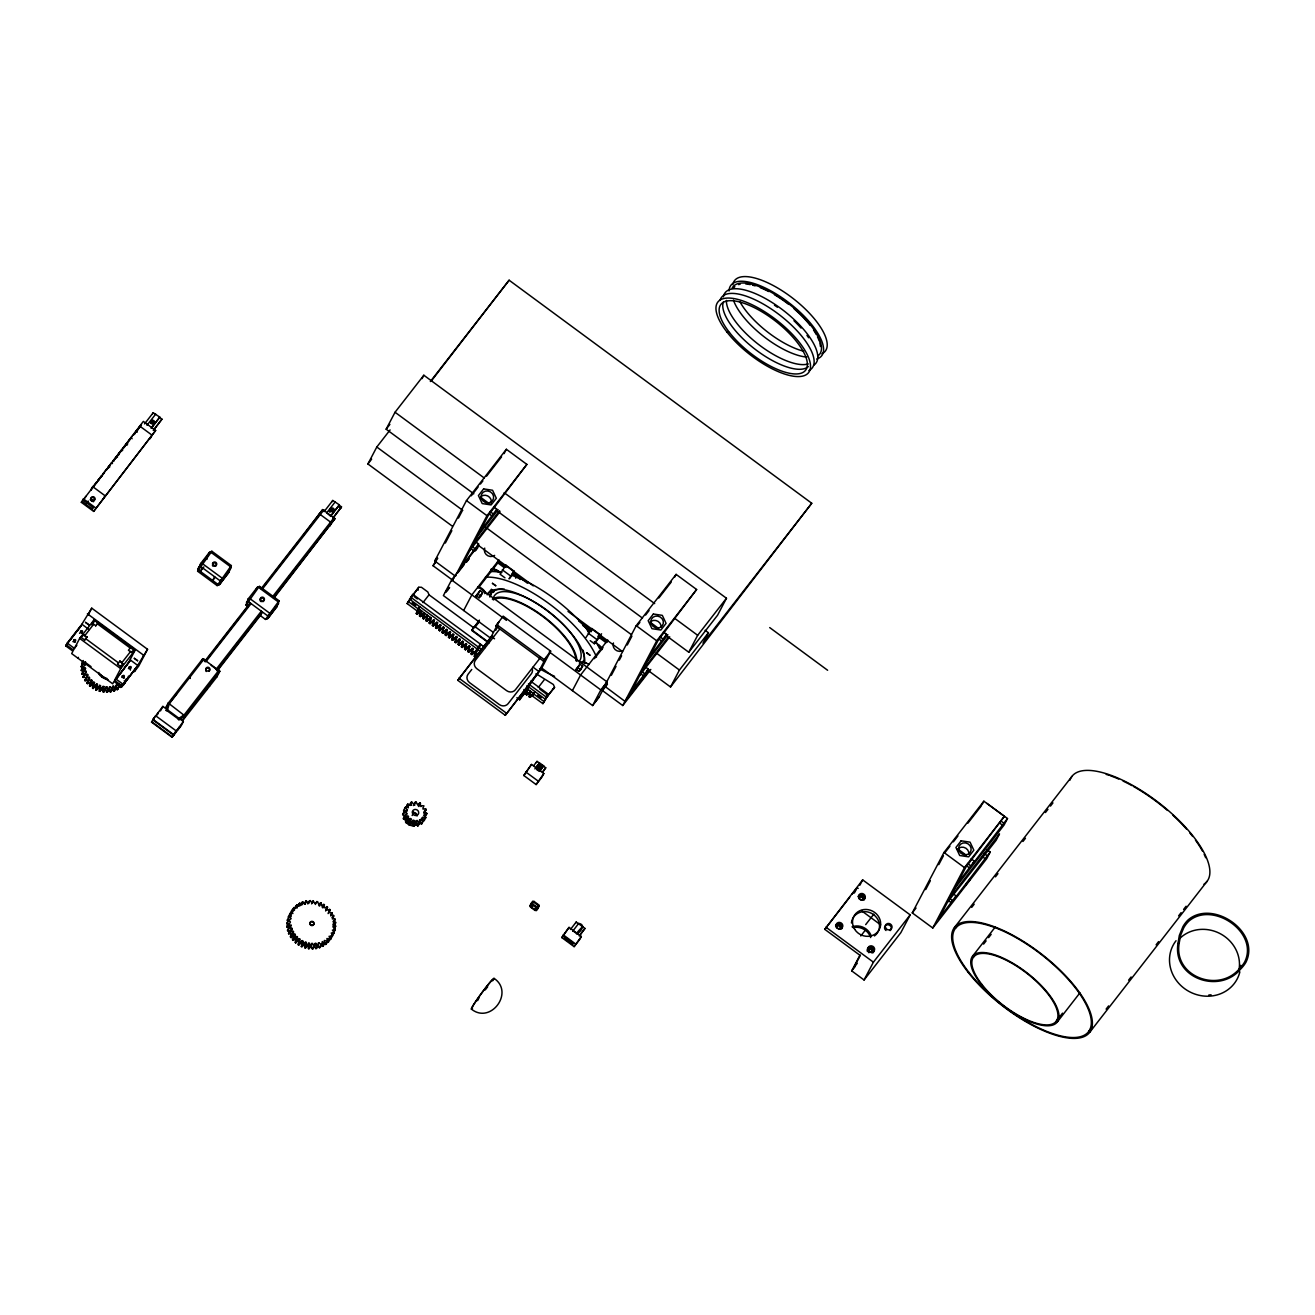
<?xml version="1.0" encoding="UTF-8"?>
<svg xmlns="http://www.w3.org/2000/svg" width="1315" height="1315" viewBox="0 0 1315 1315"><rect width="100%" height="100%" fill="white"/><g stroke="black" fill="none" stroke-linecap="round" stroke-linejoin="round"><path stroke-width="1.5" d="M119.155 683.603L119.435 686.233L115.934 685.263L115.473 688.09L112.86 686.249L112.679 688.813L109.622 686.759L108.257 689.257L106.318 686.775L103.721 692.15L103.885 686.479L99.282 691.263L100.877 688.222L99.792 685.329L97.573 689.175L95.748 689.931L97.343 686.89L96.735 683.899L93.102 688.518C90.982 686.66 97.244 679.707 91.721 683.258L90.028 686.331C88.68 682.814 94.894 674.283 89.436 685.822M331.725 934.85L332.218 936.379L329.062 936.296L330.016 939.107L326.893 938.548L327.386 941.441L324.345 940.439L324.361 943.315L322.29 941.54L321.748 944.466L318.427 942.888L317.507 945.584L315.189 943.397L313.825 945.896L311.885 943.414L308.515 948.69C312.017 939.913 307.611 945.403 304.817 947.786C308.285 937.233 304.949 945.485 301.316 946.553C306.066 941.211 300.379 938.368 298.669 945.156C297.584 941.474 302.45 934.143 295.596 942.954C295.661 939.337 299.294 931.973 292.9 940.357L295.365 934.603L292.226 934.357L293.541 931.842L290.549 931.152C295.694 926.927 285.174 928.669 291.24 925.793C285.256 923.87 294.001 922.505 288.478 920.697L291.19 918.626L288.938 917.229C294.708 917.229 287.032 912.166 292.883 913.498C288.84 908.468 297.272 912.643 293.639 908.024L297.206 907.942L296.73 905.049L299.754 906.051L299.738 903.158L302.598 904.605L302.351 902.024L305.08 904.03M311.573 903.882L313.217 900.742L314.647 903.389L317.655 901.646L318.756 904.523L321.189 902.978L321.813 905.953L323.835 904.375L324.624 907.81L327.501 907.087L327.123 910.046L330.114 909.766L329.26 912.594L332.3 912.774L330.64 915.898M406.466 818.867C409.064 818.851 409.047 813.591 405.562 819.13A2.466 2.285 27.7 0 1 404.921 819.196L403.508 819.015L404.264 817.519A2.466 2.285 27.7 0 1 404.806 817.223L405.71 816.927L404.543 815.695A2.466 2.285 27.7 0 1 403.919 815.514L402.653 814.232L405.562 810.73A2.466 2.285 27.7 0 1 406.187 810.665L407.157 810.73L406.549 809.202A2.466 2.285 27.7 0 1 406.023 808.807L405.086 807.739L406.762 807.262A2.466 2.285 27.7 0 1 407.387 807.426L408.291 807.854L408.324 806.243A2.466 2.285 27.7 0 1 407.979 805.701L407.519 804.386L409.31 804.583A2.466 2.285 27.7 0 1 409.836 804.961L410.559 805.438M402.637 814.84L404.264 811.191M424.252 817.207L426.8 813.788L425.55 812.489A2.466 2.285 27.7 0 0 424.926 812.308L423.94 812.21L424.646 810.796A2.466 2.285 27.7 0 0 425.189 810.5L426.175 809.58L424.531 808.824A2.466 2.285 27.7 0 0 423.89 808.873L422.986 809.136L423.036 807.525A2.466 2.285 27.7 0 0 423.414 807.048L423.94 805.832L422.148 805.701A2.466 2.285 27.7 0 0 421.605 805.996L420.882 806.572L420.29 805.027A2.466 2.285 27.7 0 0 420.422 804.435L420.406 803.087L418.762 803.629A2.466 2.285 27.7 0 0 418.384 804.09L417.973 804.912L416.822 803.662A2.466 2.285 27.7 0 0 416.707 803.054L416.148 801.772L414.866 802.89A2.466 2.285 27.7 0 0 414.735 803.481L414.685 804.402L413.14 803.629A2.466 2.285 27.7 0 0 412.795 803.103C410.296 798.945 408.127 810.73 411.792 802.101M92.445 688.107L94.631 682.584M298.012 944.729L300.198 939.206M322.898 907.942L324.493 904.802M414.784 823.847L414.735 824.538A2.466 2.285 27.7 0 1 414.587 825.113L413.962 826.297L412.746 824.965A2.466 2.285 27.7 0 1 412.631 824.357C414.603 819.492 413.42 819.064 411.069 823.913A2.466 2.285 27.7 0 1 410.707 824.39L409.639 825.212L409.031 823.568A2.466 2.285 27.7 0 1 409.162 822.976L411.135 819.114L409.573 818.9A2.466 2.285 27.7 0 1 408.899 819.261L405.973 822.648L406.056 820.955A2.466 2.285 27.7 0 1 406.417 820.478L406.91 820.001M83.683 668.152C78.21 667.231 83.93 662.809 85.606 661.987M81.218 667.05L82.861 663.286M288.281 924.445L286.785 923.689L288.445 919.908M334.076 929.623L335.72 925.842L333.205 923.886L335.604 922.292L333.024 921.568L335.111 919.497L331.939 917.607L333.665 915.355L330.575 914.648L332.3 912.774M113.698 686.036L112.104 689.076L113.879 691.131L114.553 689.718M300.74 905.164L302.351 902.024M319.266 942.658L317.671 945.699L319.446 947.753L320.12 946.159M110.493 686.677L108.898 689.718L110.345 691.986L112.86 686.298M316.06 943.299L314.466 946.34L315.912 948.625L316.833 945.978M414.241 820.379L414.241 821.316A2.466 2.285 27.7 0 0 414.34 821.924L414.899 823.19L416.181 822.072A2.466 2.285 27.7 0 0 416.329 821.497L416.362 820.56L417.907 821.333A2.466 2.285 27.7 0 0 418.252 821.875L419.501 822.96M97.524 684.326L95.748 689.931M303.091 940.965L301.316 946.553M197.612 571.22L200.685 563.56L209.397 552.366L211.863 551.248L231.358 565.614L228.284 573.274L219.589 584.468L217.107 585.586L197.612 571.22L211.863 551.248M262.326 611.919L260.37 615.65L265.499 619.431L267.981 618.329L276.676 607.136L279.059 600.774L259.565 586.408L257.099 587.509L248.387 598.703L246.004 605.064L248.058 606.577L250.014 602.845M411.184 802.282L411.085 803.613A2.466 2.285 27.7 0 0 411.201 804.221L411.529 805.125L409.951 805.059M417.545 820.445L416.23 824.242A2.466 2.285 27.7 0 0 416.658 824.916L417.677 825.919L418.367 824.39A2.466 2.285 27.7 0 0 418.269 823.782M418.269 825.738L419.962 821.349A2.466 2.285 27.7 0 0 419.863 820.741L419.518 819.853L421.211 820.018A2.466 2.285 27.7 0 0 421.737 820.396L423.052 820.971L423.068 819.278A2.466 2.285 27.7 0 0 422.74 818.735L422.082 818.012L423.66 817.536A2.466 2.285 27.7 0 0 424.285 817.716L425.698 817.782L425.024 816.155A2.466 2.285 27.7 0 0 424.515 815.777L423.627 815.333L424.86 814.297A2.466 2.285 27.7 0 0 425.501 814.232L426.8 813.788M295.004 942.444L297.601 937.085M327.501 907.087L325.61 910.983M79.541 633.304L80.577 632.285L81.925 633.057M83.042 664.535L81.694 663.565L83.486 662.727M288.626 921.158L287.262 920.204L288.642 919.382M313.463 947.441C312.493 951.945 309.337 944.055 312.773 943.447M335.243 929.327L333.484 933.075L335.243 929.327L333.04 927.042L335.67 926.582M111.085 691.854L112.679 688.813M305.853 901.054C306.428 904.424 302.697 905.065 305.853 901.054L308.91 903.093L310.274 900.594L312.214 903.076L313.217 900.742M316.652 948.477L318.263 945.436M405.53 822.187L407.65 817.914A2.466 2.285 27.7 0 1 408.012 817.437L408.702 816.829M166.479 708.736L168.008 703.459L202.822 658.684L219.852 671.225L216.811 677.011L182.621 720.604L185.037 716.001L219.852 671.225M204.072 658.996L169.257 703.772L167.235 710.823L165.969 710.495M417.134 614.187L420.767 610.374L419.518 612.757L417.134 614.187L416.263 613.546L419.732 606.675L416.987 611.097M419.485 615.93L421.507 610.916L419.485 615.93L420.356 616.571L422.74 615.141L423.989 612.757L420.356 616.571M423.578 618.938L427.211 615.124L423.578 618.938L422.707 618.297L423.479 615.683L407.14 603.569L412.729 594.265L485.136 647.605M422.707 618.297L424.729 613.3L423.43 615.847M426.8 621.321L430.432 617.508L426.8 621.321L425.929 620.68L426.701 618.066M480.254 644.021L474.288 653.128L471.904 654.558L471.049 653.917L473.055 648.92L472.315 648.377L468.682 652.191L467.828 651.55L469.833 646.536L469.093 645.994L465.461 649.807L464.606 649.183L466.611 644.169L465.872 643.627L462.239 647.44L461.384 646.799L463.39 641.786L462.65 641.243L459.017 645.057L458.162 644.432L460.168 639.419L459.428 638.876L458.179 641.26L455.795 642.69L454.941 642.049L456.946 637.035L456.206 636.493L452.574 640.306L451.703 639.682L453.724 634.668L452.985 634.126L449.352 637.939L448.481 637.298L450.503 632.301L449.763 631.742L446.13 635.556L445.259 634.931L447.281 629.918L446.541 629.375L445.292 631.759L442.908 633.189L442.037 632.548L444.059 627.551L443.319 626.992L439.687 630.806L438.815 630.181L440.837 625.167L440.098 624.625L436.465 628.438L435.594 627.797L437.616 622.8L436.876 622.242L433.243 626.072L432.372 625.43L434.394 620.417L433.654 619.875L430.021 623.688L429.15 623.047L431.172 618.05L418.285 608.549L416.263 613.546M431.172 618.05L429.15 623.047M432.372 625.43L433.145 622.817M435.594 627.797L437.616 622.8M438.815 630.181L439.588 627.551M442.037 632.548L442.81 629.934M445.259 634.931L445.292 631.759M448.481 637.298L450.503 632.301M451.703 639.682L453.724 634.668M454.941 642.049L455.697 639.435M458.162 644.432L458.919 641.802M461.384 646.799L462.14 644.186M464.606 649.183L465.362 646.553M467.828 651.55L468.584 648.936M471.049 653.917L473.055 648.92M479.498 653.67L476.392 654.541L475.126 656.941L474.271 656.3L480.994 644.564M525.819 694.287L527.841 689.29L525.819 694.287L526.69 694.928L529.074 693.498M529.041 696.671L531.063 691.657L529.041 696.671L529.912 697.312L532.296 695.882L534.991 691.624L532.296 695.882M107.189 686.824L105.594 689.865L106.597 692.216L108.931 689.767M106.318 686.775L103.721 692.15M311.885 943.414L309.288 948.773M413.074 820.05L412.663 820.872A2.466 2.285 27.7 0 1 412.302 821.349L409.639 825.212M89.815 682.863C82.45 686.463 94.154 674.891 86.757 677.735L87.563 674.447L84.555 673.822L86.313 671.423L83.42 670.371L85.557 668.299L82.861 666.837L85.327 665.127L82.812 664.009M86.823 683.143L89.798 677.965M292.39 939.765L295.365 934.603M328.092 913.596L330.114 909.766M451.686 580.671L455.697 575.148L455.072 576.315M288.38 916.95L290.007 916.276M335.078 930.034L332.383 930.1L334.191 932.664L331.265 933.009L332.613 935.77L330.673 936.264M107.436 692.282L109.03 689.241M307.858 903.75L309.502 900.627M404.428 811.848L404.231 810.204M422.69 820.757L424.104 819.886M103.014 686.298L100.022 691.46M308.581 942.921L305.606 948.099M413.387 805.602L415.507 801.723M81.333 502.33L143.351 421.408L155.647 430.482L93.644 511.404L81.333 502.33L86.05 496.281M85.705 504.45L83.568 502.412L84.275 501.064L93.299 507.721L92.592 509.069L85.705 504.45L88.237 501.081M108.619 467.926A2.548 2.351 27.7 0 1 108.044 467.598L108.734 466.299A2.548 2.351 27.7 0 0 109.95 466.809M113.698 461.401A2.548 2.351 27.7 0 1 113.123 461.072L113.797 459.773M113.123 461.072L116.706 456.042A2.548 2.351 27.7 0 1 117.545 457.045M118.777 454.875A2.548 2.351 27.7 0 1 118.202 454.546L118.876 453.248M118.202 454.546L121.785 449.516A2.548 2.351 27.7 0 1 122.607 450.519M124.531 447.034A2.548 2.351 27.7 0 1 123.955 446.705L123.281 448.021L126.865 442.974A2.548 2.351 27.7 0 1 127.687 443.993M129.61 440.509A2.548 2.351 27.7 0 1 129.034 440.18L128.344 441.495L131.944 436.448M93.644 511.404L155.647 430.482M134.689 433.983A2.548 2.351 27.7 0 1 134.114 433.654L133.423 434.953L137.007 429.923A2.548 2.351 27.7 0 1 137.5 430.383M137.828 429.676L139.719 426.076L152.03 435.15L150.14 438.75M103.063 499.289L104.953 495.673L92.658 486.599L90.751 490.216L104.378 472.693M152.573 413.946L153.214 412.729L159.805 417.134L152.162 427.046M159.625 417.463L161.942 419.156L153.839 429.972M125.024 682.222L121.555 687.038L113.961 681.449L112.712 683.833L71.684 653.604L72.933 651.204L65.75 645.912L67.229 643.101L81.875 624.247L91.738 608.171L147.543 649.298L138.733 666.08L134.377 671.686L136.776 667.132L122.131 685.97L114.537 680.365L120.701 668.628L135.198 649.972L94.17 619.743L79.656 638.4L73.508 650.12L66.325 644.827L80.971 625.989M69.218 641.095L65.75 645.912M76.467 631.775L70.106 640.323M77.93 629.901L77.355 630.986L80.823 626.17M88.22 614.894L91.738 608.171M91.524 624.756L94.17 619.743L97.77 623.261L95.6 626.055M83.815 634.981L86.889 637.249L83.815 634.981L79.656 638.4L120.701 668.628L120.618 666.508L122.805 663.713L119.944 661.018L117.545 664.239L120.618 666.508M77.996 658.207L78.44 657.352M81.694 663.565L83.289 660.524M83.913 671.324L81.333 670.601L82.861 666.837M81.333 670.601L83.026 667.609M84.818 674.891L82.023 674.135L83.42 670.371M82.023 674.135L83.716 671.127M83.963 671.34L85.557 668.299M86.132 677.882L82.96 676.863L84.555 673.822M83.272 677.554L86.313 671.423M89.272 677.258L87.678 680.299L85.048 680.776L87.563 674.447M85.048 680.776L87.974 675.22M87.332 683.718L88.927 680.677L91.36 679.839M90.028 686.331L92.264 685.115L93.907 682.058M98.97 672.458L98.625 673.543A12.772 11.786 27.7 0 0 108.093 679.674M93.102 688.518L96.735 683.899M101.995 677.143L102.455 676.288M96.455 690.244L99.792 685.329M99.25 691.164L100.63 685.641M102.899 691.953L102.291 689.57L103.885 686.479M119.944 661.018L122.805 663.713M106.663 692.298L108.257 689.257M114.947 680.677L130.497 660.097L137.681 665.39L121.555 687.038M110.345 691.986L111.939 688.945M116.723 684.918L115.128 687.959L117.199 689.734L119.451 686.348M129.034 661.708L135.198 649.972L130.103 647.95L97.277 623.754M113.879 691.131L115.473 688.09M130.497 660.097L116.164 679.099M114.586 690.885L116.18 687.844M117.199 689.734L118.794 686.693M118.761 687.038L120.799 687.4L121.703 684.77M121.687 685.082C123.594 686.644 125.911 682.058 124.267 680.71M124.103 682.6L125.04 682.797L128.623 676.041M126.487 680.365L125.911 681.449L132.289 672.902M133.736 671.028L133.16 672.129L136.629 667.297M137.681 665.39L147.543 649.298M142.858 656.859L143.647 655.363M202.313 567.686L200.357 571.417L203.841 566.946M214.624 576.759L212.668 580.49L214.986 577.515M229.402 569.346L231.358 565.614L217.107 585.586L219.589 584.468L230.93 568.244L230.372 566.617L210.877 552.251L209.397 552.366L206.751 557.396L207.31 559.023M151.537 722.132L153.921 718.943L151.537 722.132L172.051 737.255L181.026 725.995L183.377 721.524L162.863 706.402L152.77 719.782L173.284 734.904L175.47 732.11M160.512 710.873L162.863 706.402M201.294 661.577L202.822 658.684M172.051 737.255L174.435 734.066M173.284 734.904L183.377 721.524M173.777 735.315L176.128 730.844L155.614 715.722L152.77 719.782M255.126 591.257L257.099 587.509L259.565 586.408M317.622 516.976L319.052 514.231L320.318 514.56L330.575 522.121L331.364 523.304L329.933 526.049M274.539 597.289L334.996 518.636L322.685 509.579L302.516 536.405M332.153 501.673L332.777 500.456L339.369 504.861L330.492 516.384M333.402 517.699L341.505 506.883L339.188 505.19M452.245 526.115L367.904 463.965L376.797 447.018L390.095 429.923M473.795 493.799L386.15 429.2L395.042 412.253L423.841 375.235L726.472 598.259L717.579 615.206L688.781 652.24L665.62 635.178M422.066 378.621L423.841 375.235M647.375 669.927L670.535 686.989L811.75 503.251L509.119 280.21L431.468 380.791M410.165 599.147L411.874 595.892M412.943 595.35L418.762 587.263L421.441 587.263L427.835 591.98L429.019 594.807L473.482 627.584M455.549 576.299L434.755 560.979L466.463 500.588L506.357 449.286L526.871 464.392L488.325 515.381L461.187 567.077L478.594 543.999L475.438 541.665M453.264 580.638L433.029 565.713L437.747 558.234M445.341 543.046L449.089 535.912M449.566 535.024L451.85 530.668M458.458 518.094L462.19 510.96M504.072 453.626L506.357 449.286M420.208 613.464L421.457 611.081M426.652 618.214L427.95 615.667L425.929 620.68M478.759 545.035L451.62 579.948L443.402 595.58L493.306 632.367M430.021 623.688L433.654 619.875M455.286 576.085L486.977 515.694L526.871 464.392M433.095 622.965L434.394 620.417M433.243 626.072L436.876 622.242M479.433 532.328L496.84 509.234L493.684 506.916M477.444 546.169L478.594 543.999M495.706 511.404L496.84 509.234M436.465 628.438L440.098 624.625M439.539 627.715L440.837 625.167M288.314 916.867L291.897 910.111M287.262 920.204L289.037 916.456M292.571 912.018L291.996 910.966L293.639 908.024M291.996 910.966L294.083 907.383M439.687 630.806L443.319 626.992M294.544 908.534L296.171 905.608M286.785 923.689L288.478 920.697M295.135 908.09L296.73 905.049M288.478 927.765L286.834 926.5L288.429 923.459M297.502 906.66L299.08 903.52M286.9 927.239L288.495 924.198M442.761 630.099L444.059 627.551M297.486 906.561L299.738 903.158M442.908 633.189L446.541 629.375M290.385 931.513L287.591 930.757L288.988 926.993M287.591 930.757L289.185 927.716M301.464 904.819L303.058 901.778M289.53 927.963L291.125 924.922M445.982 632.466L447.281 629.918M294.839 933.897C287.295 943.299 294.511 932.384 288.527 933.486L290.138 930.445M288.84 934.176L291.881 928.061M304.998 903.947L306.592 900.907M290.566 931.924L292.16 928.883M446.13 635.556L449.763 631.742M290.221 936.757L293.13 931.069M290.631 937.398L293.541 931.842M449.204 634.849L450.453 632.449M307.907 903.668L310.274 900.594M449.352 637.939L452.985 634.126M463.653 610.505L471.855 594.873L499.01 559.96M292.998 940.34L295.382 939.485L296.976 936.444M452.574 640.306L456.206 636.493M315.321 904.473L316.915 901.433M478.118 594.249L480.041 590.567L482.704 592.539L480.78 596.221L478.118 594.249L476.112 596.829M455.647 639.583L456.946 637.035M295.694 942.921L299.475 938.68M455.795 642.69L459.428 638.876M318.887 905.69L320.482 902.649M319.594 906.019L321.205 903.076M298.768 945.107L302.302 940.537M458.869 641.967L460.168 639.419M459.017 645.057L462.65 641.243M322.241 907.416L323.835 904.375M302.039 946.882L305.359 941.967M462.091 644.334L463.39 641.786M304.817 947.786L306.198 942.263M512.998 573.389L514.132 571.22L505.93 565.171L500.012 574.178L504.944 577.811M462.239 647.44L465.872 643.627M326.909 906.577L325.906 910.128M487.503 642.016L471.723 630.395L479.4 620.121M504.779 567.34L505.93 565.171M490.347 595.728L491.481 589.235L487.158 594.791A60.013 22.75 37.9 0 1 542.914 607.629A60.013 22.75 37.9 0 1 584.567 662.891M308.515 948.69L307.858 946.192L309.452 943.102M465.313 646.717L466.611 644.169M465.461 649.807L469.093 645.994M329.621 909.175L328.52 912.807M468.535 649.084L469.833 646.536M312.23 948.937L315.189 943.397M313.003 948.904L314.597 945.863M468.682 652.191L472.315 648.377M508.987 578.781L514.132 571.22M315.912 948.625L317.507 945.584M471.756 651.467L473.022 649.068M332.383 919.086L333.977 916.045M457.768 680.299L491.333 636.427L498.747 622.307L495.837 626.039L543.342 661.051L546.235 657.319L538.821 671.439L505.272 715.311L457.768 680.299L492.566 635.539M471.904 654.558L473.17 652.174L476.277 651.287L474.271 656.3M319.446 947.753L321.041 944.712M334.914 918.774L333.517 922.538L335.111 919.497M320.153 947.507L321.748 944.466M320.728 944.63L322.767 946.356L324.361 943.315M333.237 926.434L335.604 922.292M322.767 946.356L325.019 942.97M334.076 926.072L335.687 923.031M474.879 659.571L476.704 656.086M324.328 943.66L325.791 944.482L327.386 941.441M325.791 944.482L327.961 940.981M326.876 941.556L328.323 942.115L330.509 938.565M329.408 939.173L330.509 939.42L334.191 932.664M495.837 626.039L503.168 616.127L550.656 651.139L541.303 668.94L505.272 715.311M495.689 630.378L497.547 626.811M403.491 810.78L405.349 807.18M406.023 807.887L407.519 804.386M405.924 807.426L407.995 803.991M405.825 812.686L407.42 809.645M403.278 818.423L405.875 814.478A2.466 2.285 27.7 0 1 406.401 814.182L407.305 813.886L406.286 812.686A2.466 2.285 27.7 0 1 405.513 812.473L404.231 811.799M403.508 819.015L404.872 815.382M405.973 822.648L407.305 822.302A2.466 2.285 27.7 0 0 407.847 822.023L410.165 818.39M412.137 815.53L413.732 812.489L412.532 811.602M418.219 805.848L419.814 802.808M409.047 824.916L410.625 820.527A2.466 2.285 27.7 0 1 410.757 819.935L411.135 819.114M420.406 803.087L418.877 806.588M413.305 826.231L414.899 823.19M416.362 820.56L414.767 823.601L415.951 823.486M413.962 826.297L415.556 823.256M420.537 819.311L419.091 822.533M423.89 813.344L425.945 809.004M417.677 825.919L419.863 822.697M424.581 812.621L426.175 809.58M421.162 820.165L422.756 817.125M425.222 816.204L426.816 813.163M418.893 822.582L419.617 823.059A2.466 2.285 27.7 0 0 420.142 823.437L421.457 824.012L423.052 820.971M421.457 824.012L423.529 820.576M424.104 820.823L425.961 817.24M516.861 697.755L519.639 699.794L524.422 690.671M543.342 661.051L550.656 651.139M526.69 694.928L530.323 691.115L528.926 693.597M529.912 697.312L533.545 693.498L527.101 688.748L524.718 690.161L523.847 689.537M532.148 695.964L533.397 693.58M528.236 688.337L525.77 691.509L527.101 688.748L525.704 691.213L542.914 703.64L548.519 694.32L530.635 681.154M548.519 694.32L542.914 703.64M545.331 698.512L554.552 687.318L553.352 684.49L536.06 673.691M585.948 637.512L591.849 628.504L600.298 634.718L599.147 636.887L601.563 633.781M590.714 630.674L591.849 628.504M578.025 667.889L579.964 664.207L582.627 666.179L580.704 669.845L578.025 667.889L576.019 670.453M523.814 775.505L531.507 764.442L543.818 773.516L541.928 777.116L536.126 784.578L523.814 775.505L531.507 764.442M590.156 640.619L594.38 643.725L600.298 634.718M572.387 690.654L580.605 675.006L607.777 640.06M536.389 762.585L537.03 761.369L543.605 765.757L540.449 770.426M536.126 784.578L543.818 773.516M543.44 766.086L545.741 767.796L542.931 771.806M541.09 667.576L592.638 705.563L600.84 689.931L607.07 681.926L478.085 586.868M645.188 666.771L648.344 669.088L630.937 692.183L658.075 640.487L696.621 589.498L676.107 574.376L636.213 625.677L604.505 686.068L624.954 701.322L649.363 669.943M607.07 681.926L598.851 697.575L592.638 705.563M611.36 675.285L616.028 666.36M619.316 660.114L621.601 655.774M627.271 644.975L631.94 636.065M674.579 577.269L676.107 574.376M607.431 684.277L602.5 690.622L622.751 705.53L656.727 640.799L696.621 589.498M649.183 657.434L666.59 634.34L663.434 632.005M647.194 671.275L648.344 669.088M665.439 636.509L666.59 634.34M477.575 1000.649L479.022 997.921M670.535 686.989L679.428 670.058L708.44 632.745L705.136 630.296M688.781 652.24L697.673 635.293L726.472 598.259M708.44 632.745L702.966 643.166L811.75 503.251M561.801 937.579L569.033 927.387L581.345 936.461L579.915 939.189L574.113 946.652L561.801 937.579L569.033 927.387M575.592 923.229L576.233 922.012L584.961 928.439L579.685 935.623M572.748 931.168L578.715 923.377C591.783 925.859 565.072 944.104 582.824 926.401M574.113 946.652L581.345 936.461M824.768 929.343L862.673 879.883L910.177 914.878L900.824 932.697L864.054 979.987L851.693 970.881L859.911 955.249L824.768 929.343L849.704 897.274M854.356 893.016L857.183 887.641L858.202 888.398M859.862 885.225L862.673 879.883M860.421 955.167L853.83 967.709L857.265 963.303M864.054 979.987L873.407 962.169L910.177 914.878M987.023 849.737L990.179 852.071L986.76 858.58L932.779 928.012L912.265 912.889L943.973 852.498L983.867 801.197L1004.381 816.319L965.835 867.292L938.696 919.004L956.104 895.909L952.948 893.575M925.661 889.614L930.346 880.705M938.762 864.662L943.447 855.736M982.338 804.09L983.867 801.197M932.779 928.012L964.487 867.621L1004.381 816.319M956.942 884.239L974.349 861.144L971.193 858.827M956.104 895.909L954.953 898.079L990.179 852.071M974.349 861.144L973.199 863.33L1007.487 818.522L986.973 803.399M966.377 883.91L965.785 885.028L970.371 878.782L969.78 879.899M1007.487 818.522L1004.068 825.047L954.657 888.578M92.017 680.496L91.721 683.258M306.954 946.011L307.858 946.192M130.432 670.091L130.136 668.398L128.393 668.579M84.637 680.134L86.33 678.293M475.981 596.353L478.233 593.476L476.112 596.451M575.904 669.993L578.156 667.116L576.036 670.091M330.624 939.42L330.279 937.842M81.645 637.775L84.719 640.043L85.672 638.679L118.498 662.875L117.545 664.239M479.12 597.618L480.896 595.448L479.318 597.75M477.263 623.787C480.337 619.299 473.893 627.715 476.638 624.625M579.044 671.258L580.819 669.072L579.241 671.39M158.31 713.174L156.863 714.966L158.408 712.631M454.135 577.663L451.867 580.523M447.626 589.153L445.489 592.375L446.426 591.421M447.988 589.399L446.919 590.813M486.846 643.035L489.262 639.797M536.75 674.809L522.745 695.043L526.362 690.375M108.044 467.598L111.627 462.568A2.548 2.351 27.7 0 1 112.465 463.57M106.86 469.504L109.342 466.315M113.057 461.532L127.917 442.415M134.114 434.46L141.445 425.008M144.519 423.923L153.214 412.729M146.984 425.304L155.696 414.11M151.094 428.328L159.805 417.134M153.23 430.35L161.942 419.156M94.696 620.992L92.51 623.787L95.831 625.628M76.862 645.238L74.413 648.377L67.229 643.101M85.064 635.309L93.776 624.115M84.719 640.043L87.119 636.822M130.596 647.457L128.426 650.251L131.5 652.519L133.67 649.725M121.999 662.53L130.711 651.336M207.425 556.097L198.729 567.291L198.302 569.905L217.797 584.271L220.279 583.17L228.974 571.976M201.77 563.79L198.039 568.59L198.614 570.217M115.178 679.904L128.476 662.793M246.431 602.451L250.162 597.651M176.917 693.482L165.591 708.062L168.008 703.459L169.257 703.772M204.499 661.577L249.817 603.289M261.143 588.709L322.685 509.579M205.584 661.067L211.879 652.98M214.394 649.741L239.577 617.36M242.091 614.121L248.387 606.018M262.227 588.216L267.274 581.74M269.789 578.501L272.304 575.263M274.819 572.025L300.001 539.643M386.15 429.2L389.897 424.367M205.748 661.889L251.066 603.601M262.408 589.038L323.934 509.891M324.082 511.65L332.777 500.456M326.564 513.031L335.259 501.837M430.35 381.531L509.119 280.21M367.904 463.965L371.635 459.149M339.369 504.861L330.657 516.055L327.928 514.034M332.794 518.077L341.505 506.883M216.022 669.45L261.34 611.163M272.665 596.599L334.191 517.452M231.752 650.383L238.031 642.295M287.13 579.159L289.645 575.921M292.177 572.683L297.206 566.206M319.857 537.062L327.419 527.348M216.811 670.65L262.129 612.363M273.454 597.783L334.996 518.636M217.895 670.14L260.699 615.091M219.046 670.042L184.232 714.818L178.1 718.828L166.2 710.067M198.992 697.607L201.524 694.369M271.465 612.034L273.947 608.845M471.263 495.821L478.15 486.961M480.452 484.002L482.868 480.896M486.583 476.129L501.574 456.831M434.755 560.979L437.254 557.757M433.029 565.713L435.462 562.573M418.762 587.263L411.513 596.583L412.499 596.583M407.14 603.569L409.31 600.774M422.986 602.582L429.019 594.807M477.148 536.668L498.155 509.661M472.364 545.791L499.651 510.697M470.08 550.147L499.979 511.699M457.768 572.88L464.014 564.858M466.513 561.653L469.011 558.431M475.241 550.41L477.739 547.204M466.644 562.031L469.11 558.859M475.274 550.936L477.739 547.763M447.133 590.78L449.615 587.591M478.265 588.035L497.974 562.688M480.041 590.567L476.03 595.711L478.709 597.684L482.704 592.539M492.55 590.008L490.38 592.802L490.38 596.303M509.48 578.616L513.228 573.8M471.723 630.395L474.567 626.335L490.347 637.972M474.633 627.699L479.465 621.485M471.756 669.483L468.091 674.201A6.378 5.901 27.7 0 0 469.587 682.649L499.338 704.561A6.378 5.901 27.7 0 0 508.1 703.689L531.309 673.839A6.378 5.901 27.7 0 0 532.378 669.434M519.639 699.794L526.411 691.082M538.246 687.531L544.279 679.756M554.552 687.318L547.287 696.654L546.103 693.81L539.709 689.093M594.38 643.725L600.643 635.687M579.964 664.207L575.954 669.351L578.616 671.324L582.627 666.179M594.396 658.667L603.026 647.572M637.561 625.365L639.863 622.406M645.599 615.026L649.051 610.587M658.831 598.013L671.324 581.937M533.759 765.56L537.03 761.369M534.876 768.88L539.512 762.733M536.635 766.859L538.805 764.064M604.719 686.397L607.185 683.241M543.605 765.757L539.265 771.363L536.52 769.341M542.487 771.987L545.741 767.796M646.898 661.774L667.905 634.767M642.115 670.897L668.168 637.38M639.83 675.236L669.73 636.789M625.019 701.191L648.739 670.699M622.751 705.53L650.81 669.45M530.816 903.75L532.624 901.416L534.038 901.416L538.608 904.786L539.249 906.282L537.424 908.616L530.816 903.75L536.799 907.12L537.424 908.616M536.454 910.49L531.178 907.103L532.674 904.046L538.262 908.155L536.454 910.49L535.041 910.473L530.471 907.103L529.83 905.608L531.654 903.29M532.23 903.75L534.038 901.416M531.178 907.103L532.986 904.786M534.728 909.733L536.536 907.399M536.799 907.12L538.608 904.786M535.419 909.733L537.243 907.399M485.235 989.916L487.717 986.727M570.431 929.475L576.233 922.012M579.159 935.886L584.961 928.439M852.202 894.068L857.183 887.641M865.681 924.626L873.801 914.188M860.815 935.951L865.582 929.82M851.693 970.881L855.26 966.311M945.321 852.169L949.923 846.268M953.359 841.83L957.961 835.929M967.84 823.223L981.582 805.536M912.265 912.889L916.029 908.04M949.874 897.718L999.499 833.891L996.08 840.4L947.589 902.057M954.443 927.502L1071.939 776.392M955.463 928.291L959.21 923.459M971.703 907.383L974.201 904.178M995.455 876.842L997.954 873.637M1022.955 841.485L1025.453 838.263M1045.441 812.538L1047.956 809.333M1050.455 806.111L1052.953 802.906M972.525 956.268L995.176 927.124M973.527 957.057L976.042 953.819M983.604 944.104L986.118 940.866M988.633 937.628L991.148 934.373M1056.241 1021.245L1062.536 1013.142M1057.26 1022.018L1079.911 992.874M1088.606 1031.618L1092.354 1026.801M1106.112 1009.115L1108.611 1005.909M1128.599 980.185L1131.114 976.963M1156.099 944.811L1158.597 941.606M1178.602 915.881L1181.1 912.659M1183.599 909.454L1186.097 906.232M1089.625 1032.407L1207.104 881.297M448.152 588.462L449.04 587.361M82.96 676.863L84.949 675.318M288.527 933.486L289.695 932.466M122.854 685.51L122.772 683.915M328.421 942.148L328.125 940.192M247.006 604.078L246.004 605.064L258.578 587.411L278.073 601.76L278.632 603.388L267.981 618.329L265.499 619.431L279.059 600.774M72.867 641.588L75.136 642.23M95.091 686.972L95.929 687.367M300.658 943.611L301.497 944.006M81.826 673.412L83.157 672.59M287.393 930.034L288.725 929.212M81.251 669.877L82.105 669.499M286.834 926.5L288.297 925.891M121.72 677.225L123.659 677.767M402.653 814.232L403.968 813.771M408.061 815.826L407.305 816.073A2.466 2.285 27.7 0 1 406.516 816.155L405.102 815.974M81.267 666.327L82.188 666.097M112.137 689.109L111.265 689.339M314.499 946.389L313.595 946.438M275.197 607.251L276.676 607.136M105.611 689.915L104.723 689.816M311.178 946.488L310.291 946.455M552.579 689.192L553.566 689.192M536.849 908.139L538.262 908.155M125.517 679.674L127.029 679.082L125.698 679.559M413.896 804.764L414.784 805.224M102.291 689.57L101.403 689.339M412.647 823.42L411.48 823.091M291.24 913.35L289.908 913.761L290.648 914.73M292.489 910.424L293.409 910.769M215.561 676.683L216.811 677.011M208.312 686.019L209.562 686.331M205.288 689.504L206.554 689.833M99.036 688.731L98.181 688.37M304.603 945.354L303.765 945.008M332.843 924.922L334.01 925.333M471.46 1009.147C490.758 1024.648 514.625 992.233 494.111 978.393M409.54 822.154L408.571 821.431M769.702 627.584L827.628 670.272M1000.715 820.856L1003.871 823.19M999.564 823.026L1002.72 825.36M395.042 412.253L484.347 478.068M504.187 492.698L654.673 603.601M674.529 618.231L697.673 635.293M984.13 853.468L987.286 855.802M982.256 856.575L985.412 858.909M481.06 497.612L488.95 503.415M650.81 622.702L658.7 628.521M958.569 849.523L966.459 855.342M496.955 510.861L642.476 618.116M490.051 511.568L493.207 513.902M659.801 636.674L662.957 639.008M967.561 863.495L970.717 865.812M488.917 513.738L492.073 516.072M658.667 638.843L661.823 641.178M966.426 865.664L969.582 867.982M466.463 500.588L486.977 515.694M636.213 625.677L656.727 640.799M943.973 852.498L964.487 867.621M376.797 447.018L462.798 510.384M485.942 527.463L631.463 634.701M656.267 652.98L679.428 670.058M478.693 545.61L533.265 585.832M567.998 611.426L622.57 651.648M506.111 567.472L497.875 561.406L497.3 562.491L503.892 567.34M512.702 572.337L527.529 583.268M578.616 620.91L591.783 630.625M598.374 635.474L606.626 641.539L606.051 642.624L597.815 636.559M512.127 573.422L520.378 579.488M582.989 625.628L591.224 631.71M471.806 546.333L474.962 548.651M641.556 671.439L644.712 673.757M949.315 898.244L952.471 900.578M502.297 569.839L510.499 575.888M588.216 633.156L596.665 639.386M470.671 548.503L473.827 550.837M640.421 673.609L643.577 675.926M948.181 900.413L951.337 902.748M451.62 579.948L506.456 620.368M549.292 651.928L600.84 689.931M338.563 506.406L340.864 508.1M496.643 624.526L544.131 659.538M491.333 636.427L494.539 638.794M532.986 667.149L538.821 671.439M861.341 910.605L880.639 924.823M471.937 630L489.295 642.788M414.176 596.583L417.381 598.95M410.559 597.059L481.323 649.216M528.466 683.948L546.333 697.114M409.475 599.114L480.222 651.254M526.937 685.69L545.248 699.186M408.225 601.514L418.482 609.075M533.742 694.008L543.999 701.569M423.972 615.913L424.827 616.554M425.961 617.508L444.519 631.118M446.525 632.531L447.379 633.173M449.746 634.915L450.601 635.556M451.012 635.918L476.392 654.541M825.902 927.174L873.407 962.169M458.902 678.129L506.406 713.141M539.216 763.275L543.325 766.3M525.704 771.905L538.016 780.979M228.481 570.217L229.5 570.973M212.718 564.398L215.085 566.14M83.223 498.73L95.535 507.804M412.811 812.21L416.987 814.889M532.624 901.416L539.249 906.282M572.913 930.839L575.658 932.861M211.14 665.324L217.452 669.976M529.83 905.608L530.865 906.364M563.231 934.85L575.543 943.923M87.382 613.776L143.187 654.903M81.875 624.247L89.058 629.54M168.238 703.015L185.037 716.001L178.906 720.028L178.1 718.828M115.852 678.935L123.035 684.227M84.752 662.004L91.064 666.656M152.984 719.387L173.498 734.51M151.751 721.738L172.265 736.86M189.524 677.274L190.313 678.474M421.474 822.319L421.934 823.617M325.808 942.526L326.367 944.039M417.792 589.12L418.219 590.172M410.527 598.457L410.97 599.492M120.323 686.101L120.799 687.4M322.767 943.529L323.424 946.011M117.627 688.222L117.857 689.389M412.581 812.67A3.255 3.008 27.7 0 1 417.118 816.007M416.165 822.533A7.66 7.068 27.7 0 1 415.211 822.697M413.239 822.648A7.66 7.068 27.7 0 1 412.269 822.434M407.551 818.966A7.66 7.068 27.7 0 1 407.091 818.111M417.874 823.798A7.66 7.068 27.7 0 1 404.806 818.374M404.823 817.437A7.66 7.068 27.7 0 1 405.661 814.807M853.057 927.634A14.301 13.199 27.7 0 1 870.678 937.579M836.307 927.502A2.038 1.89 27.7 0 1 839.003 926.056A2.038 1.89 27.7 0 1 839.94 929.015M858.777 898.589A2.038 1.89 27.7 0 1 861.489 897.126A2.038 1.89 27.7 0 1 862.426 900.101M868.459 950.038A2.038 1.89 27.7 0 1 871.467 949.923A2.038 1.89 27.7 0 1 871.385 952.8M868.952 952.734A2.038 1.89 27.7 0 1 868.558 952.372M851.43 922.949A14.301 13.199 27.7 0 1 871.993 913.596A14.301 13.199 27.7 0 1 874.442 935.951M884.88 929.146A3.452 3.189 27.7 0 1 886.277 925.07A3.452 3.189 27.7 0 1 890.748 926.319A3.452 3.189 27.7 0 1 890.14 930.609M886.014 930.51A3.452 3.189 27.7 0 1 885.357 929.886M867.177 949.857A3.452 3.189 27.7 0 1 872.141 947.605A3.452 3.189 27.7 0 1 872.733 952.997M867.489 951.534A3.452 3.189 27.7 0 1 867.226 950.712M835.584 925.612A3.452 3.189 27.7 0 1 840.334 924.166A3.452 3.189 27.7 0 1 841.534 928.982M858.054 896.698A3.452 3.189 27.7 0 1 862.821 895.252A3.452 3.189 27.7 0 1 864.021 900.052M852.038 926.845A14.301 13.199 27.7 0 1 871.352 936.264M1069.933 780.206A85.557 32.431 37.9 0 1 1159.271 803.12A85.557 32.431 37.9 0 1 1203.948 884.206M1106.194 774.387A84.275 31.955 37.9 0 1 1108.89 775.242M1110.255 775.719A84.275 31.955 37.9 0 1 1118.703 779.055M1123.076 781.061A84.275 31.955 37.9 0 1 1132.018 785.647M1133.514 786.485A84.275 31.955 37.9 0 1 1167.49 810.451M1172.931 815.284A84.275 31.955 37.9 0 1 1186.409 828.96M1189.664 832.724A84.275 31.955 37.9 0 1 1192.689 836.471M1195.483 840.186A84.275 31.955 37.9 0 1 1202.403 850.969M1204.178 854.405A84.275 31.955 37.9 0 1 1205.691 857.725M579.29 663.089A12.772 4.849 37.9 0 1 589.104 664.486M774.486 305.228A54.901 20.81 37.9 0 1 777.412 307.217M793.981 320.745A54.901 20.81 37.9 0 1 801.065 328.06M806.966 335.374A54.901 20.81 37.9 0 1 808.643 337.758M808.232 363.926A53.636 20.333 37.9 0 1 758.13 344.119A53.636 20.333 37.9 0 1 726.39 300.412M732.208 288.018A54.901 20.81 37.9 0 1 790.397 305.113A54.901 20.81 37.9 0 1 817.667 356.053M806.818 357.072A53.636 20.333 37.9 0 1 733.441 300.116M733.951 287.64A53.636 20.333 37.9 0 1 734.838 286.67M738.586 284.599A53.636 20.333 37.9 0 1 740.181 284.204M745.819 283.991A53.636 20.333 37.9 0 1 750.24 284.615M752.624 285.174A53.636 20.333 37.9 0 1 755.106 285.865M760.349 287.706A53.636 20.333 37.9 0 1 768.683 291.519M774.42 294.675A53.636 20.333 37.9 0 1 788.688 304.39M794.112 308.828A53.636 20.333 37.9 0 1 810.139 325.38M813.558 330.081A53.636 20.333 37.9 0 1 816.336 334.602M817.453 336.788A53.636 20.333 37.9 0 1 819.196 340.93M819.787 342.886A53.636 20.333 37.9 0 1 820.412 346.47M720.143 299.984A57.466 21.78 37.9 0 1 781.62 316.537A57.466 21.78 37.9 0 1 808.824 370.567M808.347 366.523A53.636 20.333 37.9 0 1 755.895 349.856A53.636 20.333 37.9 0 1 723.266 302.154M723.398 296.812A57.466 21.78 37.9 0 1 782.277 309.567A57.466 21.78 37.9 0 1 813.788 365.175M729.036 290.977A57.466 21.78 37.9 0 1 789.575 303.239A57.466 21.78 37.9 0 1 816.73 359.028M732.833 284.681A57.466 21.78 37.9 0 1 793.208 298.571A57.466 21.78 37.9 0 1 821.875 353.784M803.629 351.22A53.636 20.333 37.9 0 1 739.918 301.776M329.999 512.324A2.038 1.89 27.7 0 1 331.199 509.299A2.038 1.89 27.7 0 1 333.435 511.979M329.375 510.96A2.038 1.89 27.7 0 1 333.254 512.045M136.333 431.221A2.548 2.351 27.7 0 1 137.155 432.24M94.072 486.221A2.548 2.351 27.7 0 1 93.497 485.893L92.806 487.191L96.406 482.161A2.548 2.351 27.7 0 1 96.883 482.621M99.151 479.696A2.548 2.351 27.7 0 1 98.576 479.367L97.885 480.665L101.469 475.636A2.548 2.351 27.7 0 1 101.962 476.079M104.23 473.153A2.548 2.351 27.7 0 1 103.655 472.825L102.965 474.14L106.548 469.093A2.548 2.351 27.7 0 1 107.041 469.554M116.016 457.341A2.548 2.351 27.7 0 1 116.509 457.801M131.253 437.764A2.548 2.351 27.7 0 1 132.075 438.766M126.174 444.289A2.548 2.351 27.7 0 1 127.013 445.292M121.095 450.815A2.548 2.351 27.7 0 1 121.572 451.275M150.683 421.918A2.038 1.89 27.7 0 1 153.855 424.252M150.403 422.46A2.038 1.89 27.7 0 1 153.691 424.318M93.875 500.966A2.038 1.89 27.7 0 1 91.425 500.9M91.031 500.538A2.038 1.89 27.7 0 1 92.247 497.497A2.038 1.89 27.7 0 1 94.466 500.193M90.242 499.848A2.038 1.89 27.7 0 1 93.529 501.705M91.294 500.308A2.038 1.89 27.7 0 1 92.938 501.525M472.43 1007.8A17.588 1.101 -53.6 0 1 483.098 991.231A17.588 1.101 -53.6 0 1 492.648 980.842M472.48 1008.276A19.265 1.216 -53.6 0 1 481.652 993.022A19.265 1.216 -53.6 0 1 493.585 979.609M106.926 678.458A12.772 11.786 27.7 0 1 100.039 674.003M74.413 640.619A2.548 2.351 27.7 0 1 74.988 640.947M123.692 676.929A2.548 2.351 27.7 0 1 124.235 678.096M649.709 622.587A6.378 5.901 27.7 0 1 661.1 627.304M481.076 496.396A6.378 5.901 27.7 0 1 490.988 503.711M957.468 849.391A6.378 5.901 27.7 0 1 968.859 854.125M213.112 566.255A2.038 1.89 27.7 0 1 212.455 565.45M212.389 563.987A2.038 1.89 27.7 0 1 215.216 563.116A2.038 1.89 27.7 0 1 215.923 565.976M1239.864 971.851A36.195 33.417 27.7 0 1 1190.634 992.299A36.195 33.417 27.7 0 1 1176.037 940.735M1240.735 965.309A36.195 33.417 27.7 0 1 1240.587 967.511M1211.082 994.814A34.93 32.234 27.7 0 1 1208.847 994.978M1179.802 938.433A34.93 32.234 27.7 0 1 1221.01 934.11A34.93 32.234 27.7 0 1 1238.664 971.391M477.904 586.769A5.112 1.94 37.9 0 1 483.41 589.81A5.112 1.94 37.9 0 1 484.725 593.624M586.128 662.629A60.013 22.75 37.9 0 1 584.912 663.565M489.755 571.647A77.897 29.538 37.9 0 1 501.837 572.584M512.669 575.625A77.897 29.538 37.9 0 1 588.857 631.775M595.942 641.934A77.897 29.538 37.9 0 1 599.476 648.344M554.601 676.337A77.897 29.538 37.9 0 1 539.512 668.678M485.399 577.236A77.897 29.538 37.9 0 1 547.221 602.336A77.897 29.538 37.9 0 1 596.517 657.023M492.336 599.098A53.636 20.333 37.9 0 1 542.306 615.552A53.636 20.333 37.9 0 1 576.858 661.396M493.306 599.936A52.353 19.857 37.9 0 1 542.076 615.995A52.353 19.857 37.9 0 1 575.806 660.738M261.274 601.678A2.038 1.89 27.7 0 1 260.337 598.703A2.038 1.89 27.7 0 1 263.526 598.785A2.038 1.89 27.7 0 1 262.819 601.711M206.356 671.488A2.038 1.89 27.7 0 1 205.682 670.683M205.863 668.776A2.038 1.89 27.7 0 1 208.674 668.497A2.038 1.89 27.7 0 1 209.151 671.192M537.112 767.368A2.038 1.89 27.7 0 1 540.038 770.13M537.046 767.155A2.038 1.89 27.7 0 1 540.054 767.056A2.038 1.89 27.7 0 1 539.972 769.933M537.523 769.867A2.038 1.89 27.7 0 1 537.145 769.505M494.637 555.39A6.378 5.901 27.7 0 1 484.725 548.092M621.962 650.991A6.378 5.901 27.7 0 1 613.447 642.953M306.296 943.545A19.15 17.687 27.7 0 1 303.929 942.74M311.129 925.431A2.038 1.89 27.7 0 0 313.71 924.461L314.055 923.541A2.038 1.89 27.7 0 0 311.376 921.404A2.038 1.89 27.7 0 0 310.619 924.511A2.038 1.89 27.7 0 0 313.94 924.034M310.669 925.168A2.038 1.89 27.7 0 1 310.981 921.881A2.038 1.89 27.7 0 1 313.825 923.985M539.725 657.089A6.378 5.901 27.7 0 1 538.608 659.933L515.398 689.783A6.378 5.901 27.7 0 1 506.637 690.671L476.901 668.743A6.378 5.901 27.7 0 1 475.389 660.294L498.599 630.444A6.378 5.901 27.7 0 1 499.716 629.375M489.92 597.092A57.466 21.78 37.9 0 1 504.352 589.12M582.972 650.136A57.466 21.78 37.9 0 1 582.43 663.5M493.421 597.766A53.636 20.333 37.9 0 1 546.613 610.012A53.636 20.333 37.9 0 1 579.405 661.149M583.942 660.788A57.466 21.78 37.9 0 1 582.594 661.527M493.552 592.424A57.466 21.78 37.9 0 1 493.93 590.928M588.167 631.595A14.038 5.326 37.9 0 1 589.909 631.266M606.231 640.882A14.038 5.326 37.9 0 1 607.283 642.131M594.364 641.572A14.038 5.326 37.9 0 1 602.204 648.657M598.062 645.221A12.394 4.701 37.9 0 1 601.941 649.594M598.424 644.761A12.394 4.701 37.9 0 1 601.514 648.048M585.635 627.304A57.466 21.78 37.9 0 1 588.61 632.17M498.04 562.195A14.038 5.326 37.9 0 1 499.371 562.606M500.785 563.165A14.038 5.326 37.9 0 1 502.248 563.856M514.001 573.965A14.038 5.326 37.9 0 1 515.792 578.255M492.961 568.721A14.038 5.326 37.9 0 1 500.193 572.156M490.824 569.592A12.394 4.701 37.9 0 1 498.73 572.025M491.185 569.132A12.394 4.701 37.9 0 1 495.229 569.707M496.478 570.2A12.394 4.701 37.9 0 1 497.777 570.825M1179.144 943.348C1173.49 976.864 1219.038 993.367 1239.568 968.547A27.089 18.262 -30.2 0 0 1244.713 961.89C1259.211 932.499 1212.693 900.611 1188.924 921.075A27.089 20.415 -80.1 0 0 1183.763 927.765L1180.706 935.064L1179.144 943.348M1177.977 943.43C1172.323 978.163 1219.449 994.682 1240.587 969.139A26.547 16.75 -32.7 0 0 1245.946 962.251C1260.97 932.006 1212.923 899 1188.283 919.744A26.547 19.018 -77 0 0 1182.925 926.648L1179.325 935.458L1177.977 943.43M200.685 563.56L200.258 566.173L219.753 580.54L222.235 579.438L221.66 577.811L202.165 563.445L200.685 563.56M228.711 570.661L228.284 573.274L226.805 573.389L228.711 570.661M248.387 598.703L247.976 601.333L267.455 615.699L269.937 614.582L269.361 612.954L249.883 598.604L248.387 598.703M85.557 622.389L88.845 624.806L85.557 622.389M134.327 658.322L137.598 660.738L134.327 658.322M412.335 602.878L415.622 605.311L412.335 602.878M492.451 583.334L495.739 585.75L492.451 583.334M537.851 695.388L541.139 697.805L537.999 695.257M586.621 652.733L589.909 655.166L586.621 652.733M73.64 640.126C74.692 644.909 77.7 637.463 73.64 640.126M80.527 631.266C81.596 636.049 84.587 628.603 80.527 631.266M122.262 675.959C123.314 680.759 126.322 673.296 122.262 675.959M129.149 667.099C130.218 671.899 133.21 664.437 129.149 667.099M177.41 729.94L179.777 726.817L177.41 729.94M594.807 702.144L598.818 696.884L594.807 702.144M600.971 690.408L604.966 685.148L600.971 690.408M222.794 579.06L222.087 580.408L229.188 570.858L222.794 579.06M270.495 614.22L269.789 615.568L276.89 606.018L270.495 614.22M564.628 936.938L564.004 938.154L572.715 944.564L573.356 943.348L564.628 936.938M483.624 488.901L478.43 495.574L482.194 503.579L491.136 504.927L496.33 498.27L492.566 490.248L483.624 488.901M653.374 614.006L648.18 620.664L651.944 628.685L660.886 630.033L666.064 623.359L662.316 615.354L653.374 614.006M961.117 840.811L955.939 847.485L959.703 855.506L968.645 856.854L973.823 850.18L970.075 842.159L961.117 840.811M412.614 813.574A3.255 3.008 27.7 0 0 418.137 814.412A3.255 3.008 27.7 0 0 415.819 809.465A3.255 3.008 27.7 0 0 412.614 813.574M836.932 927.617A2.038 1.89 27.7 0 0 840.4 928.143A2.038 1.89 27.7 0 0 838.937 925.037A2.038 1.89 27.7 0 0 836.932 927.617M859.418 898.704A2.038 1.89 27.7 0 0 862.887 899.23A2.038 1.89 27.7 0 0 861.424 896.123A2.038 1.89 27.7 0 0 859.418 898.704M868.738 951.057A2.038 1.89 27.7 0 0 872.207 951.583A2.038 1.89 27.7 0 0 870.744 948.477A2.038 1.89 27.7 0 0 868.738 951.057M854.684 929.311A14.301 13.199 27.7 0 0 879.045 929.919A14.301 13.199 27.7 0 0 866.043 909.454A14.301 13.199 27.7 0 0 854.684 929.311M885.57 927.848A3.452 3.189 27.7 0 0 891.422 928.719A3.452 3.189 27.7 0 0 888.956 923.475A3.452 3.189 27.7 0 0 885.57 927.848M868.163 950.235A3.452 3.189 27.7 0 0 874.015 951.107A3.452 3.189 27.7 0 0 871.549 945.863A3.452 3.189 27.7 0 0 868.163 950.235M836.356 926.796A3.452 3.189 27.7 0 0 842.208 927.667A3.452 3.189 27.7 0 0 839.759 922.423A3.452 3.189 27.7 0 0 836.356 926.796M858.843 897.882A3.452 3.189 27.7 0 0 864.695 898.753A3.452 3.189 27.7 0 0 862.245 893.51A3.452 3.189 27.7 0 0 858.843 897.882M968.07 972.212A85.557 32.431 37.9 0 0 1088.179 1033.968A85.557 32.431 37.9 0 0 1009.854 933.683A85.557 32.431 37.9 0 0 968.07 972.212M968.876 972.327A84.275 31.955 37.9 0 0 1087.193 1033.163A84.275 31.955 37.9 0 0 1010.035 934.373A84.275 31.955 37.9 0 0 968.876 972.327M727.014 332.12A57.466 21.78 37.9 0 0 807.689 373.591A57.466 21.78 37.9 0 0 755.073 306.231A57.466 21.78 37.9 0 0 727.014 332.12M729.431 332.465A53.636 20.333 37.9 0 0 804.731 371.175A53.636 20.333 37.9 0 0 755.615 308.302A53.636 20.333 37.9 0 0 729.431 332.465M330.41 510.565A2.038 1.89 27.7 0 0 333.879 511.091A2.038 1.89 27.7 0 0 332.416 507.985A2.038 1.89 27.7 0 0 330.41 510.565M150.847 422.838A2.038 1.89 27.7 0 0 154.315 423.364A2.038 1.89 27.7 0 0 152.852 420.258A2.038 1.89 27.7 0 0 150.847 422.838M91.179 499.289A2.038 1.89 27.7 0 0 94.647 499.815A2.038 1.89 27.7 0 0 93.184 496.708A2.038 1.89 27.7 0 0 91.179 499.289M651.418 624.165A6.378 5.901 27.7 0 0 662.25 625.792A6.378 5.901 27.7 0 0 657.697 616.094A6.378 5.901 27.7 0 0 651.418 624.165M481.668 499.059A6.378 5.901 27.7 0 0 492.5 500.703A6.378 5.901 27.7 0 0 487.947 490.988A6.378 5.901 27.7 0 0 481.668 499.059M959.177 850.986A6.378 5.901 27.7 0 0 970.01 852.613A6.378 5.901 27.7 0 0 965.457 842.899A6.378 5.901 27.7 0 0 959.177 850.986M212.899 564.579A2.038 1.89 27.7 0 0 216.367 565.105A2.038 1.89 27.7 0 0 214.92 561.998A2.038 1.89 27.7 0 0 212.899 564.579M981.056 984.294A53.636 20.333 37.9 0 0 1056.356 1023.004A53.636 20.333 37.9 0 0 1007.241 960.131A53.636 20.333 37.9 0 0 981.056 984.294M981.861 984.409A52.353 19.857 37.9 0 0 1055.37 1022.199A52.353 19.857 37.9 0 0 1007.422 960.821A52.353 19.857 37.9 0 0 981.861 984.409M260.6 599.739A2.038 1.89 27.7 0 0 264.068 600.265A2.038 1.89 27.7 0 0 262.622 597.158A2.038 1.89 27.7 0 0 260.6 599.739M206.11 669.877A2.038 1.89 27.7 0 0 209.578 670.387A2.038 1.89 27.7 0 0 208.115 667.28A2.038 1.89 27.7 0 0 206.11 669.877M537.556 767.73A2.038 1.89 27.7 0 0 541.024 768.256A2.038 1.89 27.7 0 0 539.561 765.149A2.038 1.89 27.7 0 0 537.556 767.73M537.276 768.272A2.038 1.89 27.7 0 0 540.744 768.798A2.038 1.89 27.7 0 0 539.281 765.692A2.038 1.89 27.7 0 0 537.276 768.272"/></g></svg>
